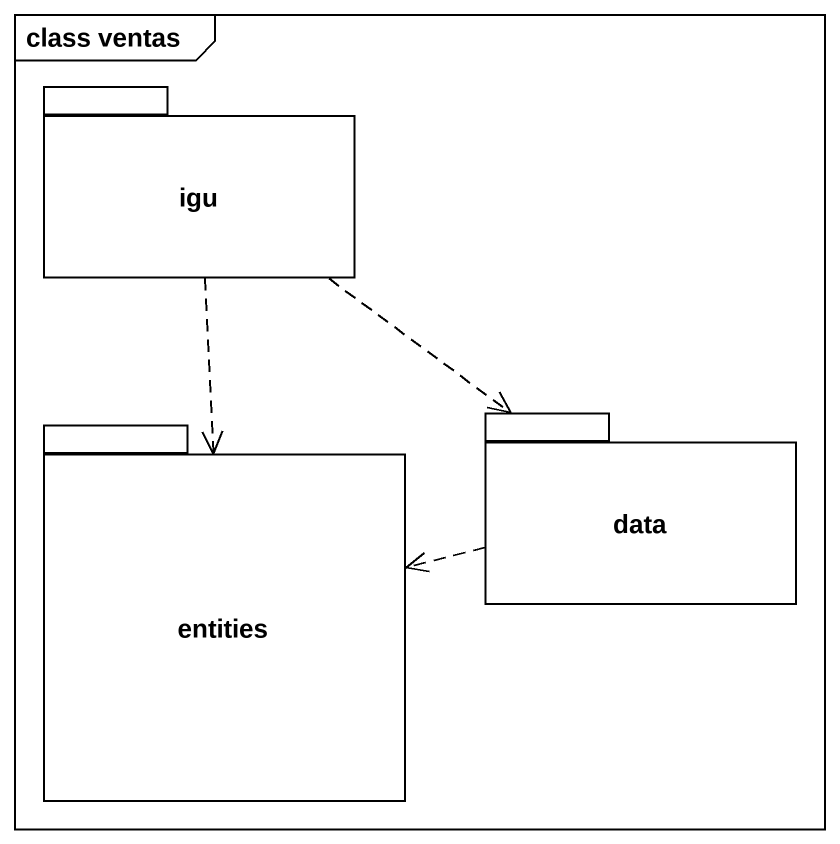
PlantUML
@startuml
mainframe class ventas
package igu {
}
package entities {
}
package data {
}
igu ..> entities
igu ..> data
data .left.> entities
@enduml
